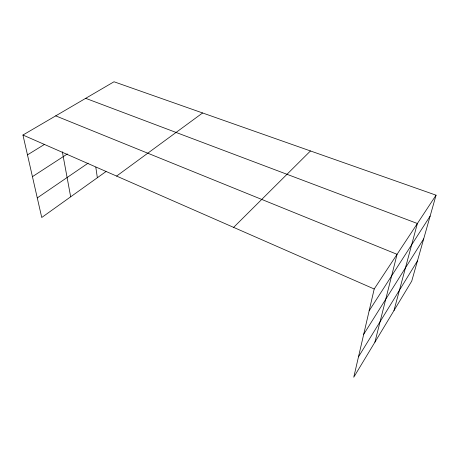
<?xml version="1.0" encoding="UTF-8"?>
<svg xmlns="http://www.w3.org/2000/svg" width="459" height="459" viewBox="0 0 459 459"><rect width="100%" height="100%" fill="white"/><g stroke="black" fill="none" stroke-linecap="round" stroke-linejoin="round"><path stroke-width="0.69" d="M436.05 195.178L374.2 288.998L353.757 377.235L411.729 281.132L436.05 195.178L114.01 81.765L22.95 135.026L41.74 217.497L106.018 171.54M374.911 342.167L397.069 254.315L55.711 115.863M393.971 310.571L417.374 223.504L85.684 98.335M358.485 356.827L417.443 260.93M363.706 334.29L423.691 238.852M369.151 310.795L430.135 216.08M233.625 227.377L310.468 150.954M116.603 176.078L202.603 112.966M37.277 197.915L88.139 163.152M32.434 176.658L67.375 153.954M27.471 154.878L44.288 144.528M22.95 135.026L374.2 288.998M62.355 151.814L70.669 196.813M95.805 167.191L97.354 177.736"/></g></svg>
